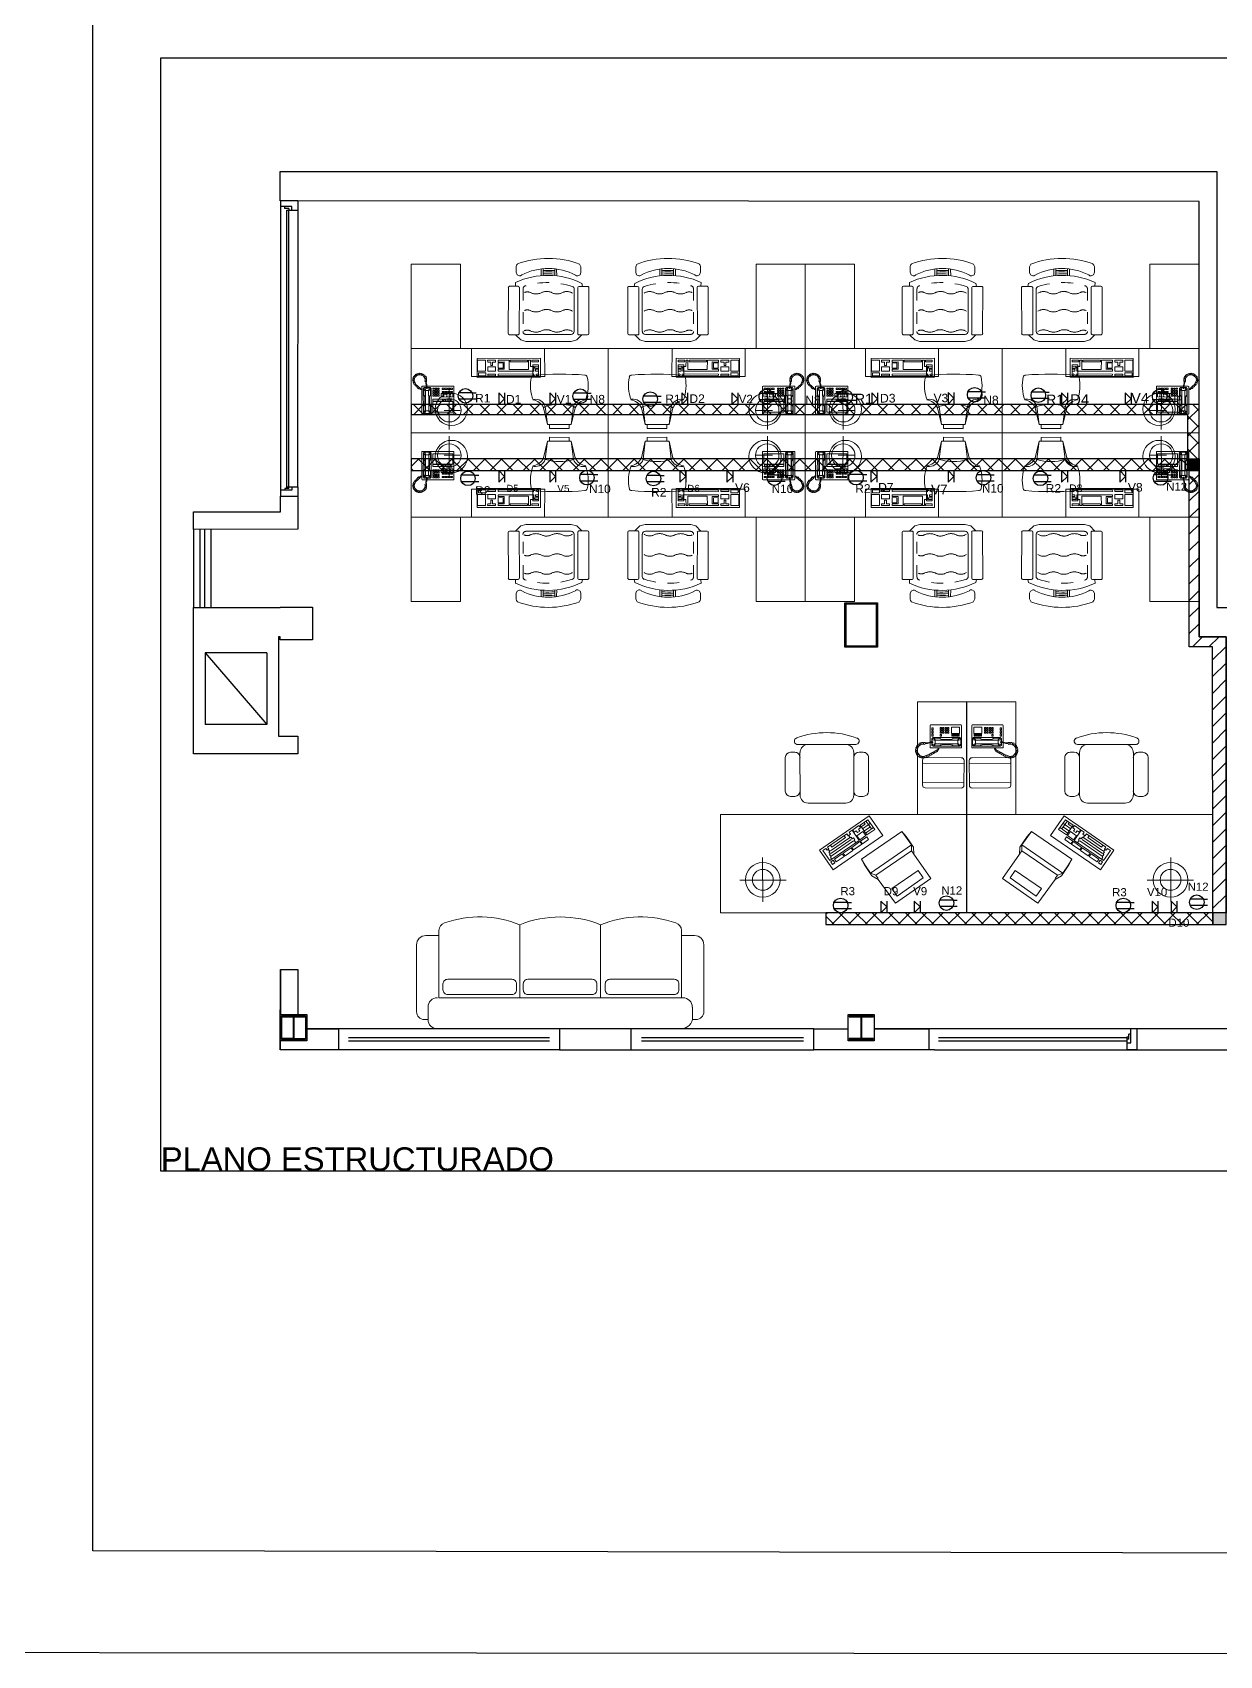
# Model space of a CAD drawing. Header units: metres. Extents: x -1 to 113, y -70 to 21.
# Drawn here: x 87.07 to 97.19, y -0.89 to 12.96 of the extents above; entities that cross this region are included whole.
import ezdxf

# ---------------------------------------------------------------- set-up
doc = ezdxf.new("R2010")
doc.units = ezdxf.units.M
doc.header["$LTSCALE"] = 0.5
doc.linetypes.add('DASHED2', pattern=[0.375, 0.25, -0.125])
for name, color, linetype in [('CANALETA', 5, 'Continuous'), ('COMUNICACION', 7, 'Continuous'), ('CUADRO', 7, 'Continuous'), ('EDIFICIO', 8, 'Continuous'), ('ENCHUFES', 5, 'Continuous'), ('Textos', 7, 'Continuous')]:
    doc.layers.add(name, color=color, linetype=linetype)
doc.layers.add('MUEBLES', color=56, linetype='Continuous', lineweight=9)
doc.styles.get("Standard").update_dxf_attribs({"font": 'arial.ttf'})

# ---------------------------------------------------------------- blocks, each defined once
blk = doc.blocks.new('A$C7FC67F2A')
for p, q in [((0, 0), (0, 1400)), ((0, 1400), (600, 1400)), ((356, 1385), (347, 1383)), ((359, 1377), (356, 1385)), ((365, 1388), (358, 1386)), ((358, 1386), (359, 1377)), ((371, 1382), (365, 1388)), ((375, 1391), (371, 1390)), ((371, 1390), (371, 1382)), ((377, 1382), (375, 1391)), ((382, 1390), (377, 1382)), ((387, 1389), (382, 1390)), ((387, 1380), (387, 1389)), ((395, 1387), (387, 1380)), ((401, 1385), (395, 1387)), ((600, 1400), (600, 0)), ((600, 1400), (600, 1050)), ((1200, 1400), (600, 1400)), ((1200, 1050), (1200, 1400)), ((132, 1323), (135, 1326)), ((133, 1099), (132, 1323)), ((135, 1326), (330, 1326)), ((136, 1307), (143, 1314)), ((136, 1265), (136, 1307)), ((138, 1305), (141, 1310)), ((156, 1298), (138, 1305)), ((138, 1271), (138, 1305)), ((156, 1278), (138, 1271)), ((138, 1271), (141, 1265)), ((141, 1310), (146, 1312)), ((143, 1314), (313, 1315)), ((146, 1312), (159, 1299)), ((146, 1312), (184, 1312)), ((146, 1264), (159, 1276)), ((159, 1299), (156, 1298)), ((156, 1298), (156, 1278)), ((159, 1276), (156, 1278)), ((223, 1299), (159, 1299)), ((223, 1276), (159, 1276)), ((184, 1312), (192, 1309)), ((192, 1309), (199, 1305)), ((192, 1266), (199, 1271)), ((199, 1305), (209, 1303)), ((199, 1271), (209, 1272)), ((209, 1303), (223, 1303)), ((209, 1272), (223, 1272)), ((250, 1303), (223, 1303)), ((223, 1299), (299, 1299)), ((223, 1276), (299, 1277)), ((250, 1272), (223, 1272)), ((259, 1305), (250, 1303)), ((259, 1271), (250, 1272)), ((266, 1309), (259, 1305)), ((267, 1267), (259, 1271)), ((274, 1312), (266, 1309)), ((312, 1312), (274, 1312)), ((312, 1312), (299, 1299)), ((299, 1299), (302, 1298)), ((299, 1277), (302, 1278)), ((312, 1264), (299, 1277)), ((302, 1298), (320, 1305)), ((302, 1298), (302, 1278)), ((302, 1278), (320, 1271)), ((308, 1335), (305, 1326)), ((312, 1339), (308, 1335)), ((310, 1326), (312, 1332)), ((315, 1342), (312, 1339)), ((312, 1332), (317, 1338)), ((317, 1311), (312, 1312)), ((315, 1349), (313, 1347)), ((313, 1347), (315, 1342)), ((313, 1315), (322, 1308)), ((319, 1347), (315, 1349)), ((320, 1355), (316, 1351)), ((316, 1351), (319, 1347)), ((327, 1292), (316, 1291)), ((316, 1291), (316, 1287)), ((316, 1287), (328, 1287)), ((317, 1338), (318, 1340)), ((320, 1305), (317, 1311)), ((318, 1340), (318, 1343)), ((318, 1343), (321, 1340)), ((320, 1271), (318, 1265)), ((329, 1352), (320, 1355)), ((320, 1291), (320, 1305)), ((320, 1271), (320, 1287)), ((321, 1340), (331, 1351)), ((322, 1308), (322, 1291)), ((322, 1287), (322, 1267)), ((331, 1366), (325, 1359)), ((325, 1359), (329, 1352)), ((337, 1294), (327, 1292)), ((328, 1287), (343, 1290)), ((330, 1326), (333, 1323)), ((331, 1351), (347, 1370)), ((340, 1364), (331, 1366)), ((333, 1323), (333, 1293)), ((333, 1288), (333, 1100)), ((342, 1376), (336, 1371)), ((336, 1371), (340, 1364)), ((350, 1297), (337, 1294)), ((348, 1374), (342, 1376)), ((343, 1290), (356, 1294)), ((347, 1383), (348, 1374)), ((348, 1370), (375, 1380)), ((357, 1298), (350, 1297)), ((356, 1294), (363, 1293)), ((364, 1298), (357, 1298)), ((363, 1293), (365, 1294)), ((368, 1303), (364, 1298)), ((365, 1294), (368, 1291)), ((375, 1302), (368, 1303)), ((368, 1291), (375, 1291)), ((374, 1299), (379, 1291)), ((375, 1291), (374, 1299)), ((375, 1380), (393, 1376)), ((390, 1303), (375, 1302)), ((379, 1291), (386, 1291)), ((386, 1291), (387, 1301)), ((387, 1301), (393, 1293)), ((403, 1314), (390, 1303)), ((393, 1376), (406, 1363)), ((393, 1293), (400, 1296)), ((398, 1376), (401, 1385)), ((406, 1380), (398, 1376)), ((400, 1296), (398, 1305)), ((398, 1305), (406, 1301)), ((411, 1329), (403, 1314)), ((409, 1377), (406, 1380)), ((406, 1368), (409, 1377)), ((414, 1372), (406, 1368)), ((406, 1363), (413, 1346)), ((406, 1301), (411, 1305)), ((411, 1305), (407, 1312)), ((407, 1312), (414, 1311)), ((410, 1361), (418, 1367)), ((419, 1362), (410, 1361)), ((413, 1346), (411, 1329)), ((412, 1323), (421, 1322)), ((418, 1316), (412, 1323)), ((418, 1367), (414, 1372)), ((414, 1311), (418, 1316)), ((415, 1351), (421, 1358)), ((423, 1351), (415, 1351)), ((415, 1342), (425, 1345)), ((424, 1340), (415, 1342)), ((415, 1332), (423, 1335)), ((423, 1328), (415, 1332)), ((421, 1358), (419, 1362)), ((421, 1322), (423, 1328)), ((425, 1345), (423, 1351)), ((423, 1335), (424, 1340)), ((144, 1259), (136, 1265)), ((141, 1265), (146, 1264)), ((315, 1260), (144, 1259)), ((146, 1264), (185, 1264)), ((148, 1247), (148, 1105)), ((223, 1247), (148, 1247)), ((159, 1052), (159, 1167)), ((185, 1264), (192, 1266)), ((223, 1105), (223, 1247)), ((226, 1247), (226, 1111)), ((240, 1247), (226, 1247)), ((226, 1179), (240, 1179)), ((226, 1168), (240, 1168)), ((226, 1156), (240, 1156)), ((240, 1111), (240, 1247)), ((255, 1189), (256, 1105)), ((281, 1189), (255, 1189)), ((258, 1175), (258, 1170)), ((263, 1175), (258, 1175)), ((258, 1170), (263, 1170)), ((262, 1247), (271, 1247)), ((262, 1235), (262, 1247)), ((271, 1236), (262, 1235)), ((262, 1219), (262, 1230)), ((262, 1230), (271, 1230)), ((271, 1219), (262, 1219)), ((262, 1213), (271, 1213)), ((262, 1202), (262, 1213)), ((271, 1202), (262, 1202)), ((263, 1170), (263, 1175)), ((274, 1264), (267, 1267)), ((271, 1247), (271, 1236)), ((271, 1230), (271, 1219)), ((271, 1213), (271, 1202)), ((312, 1264), (274, 1264)), ((274, 1175), (274, 1170)), ((278, 1175), (274, 1175)), ((274, 1170), (278, 1170)), ((278, 1247), (286, 1247)), ((278, 1236), (278, 1247)), ((286, 1236), (278, 1236)), ((278, 1230), (286, 1230)), ((278, 1219), (278, 1230)), ((286, 1219), (278, 1219)), ((278, 1213), (286, 1213)), ((278, 1202), (278, 1213)), ((287, 1202), (278, 1202)), ((278, 1170), (278, 1175)), ((281, 1105), (281, 1189)), ((286, 1247), (286, 1236)), ((286, 1230), (286, 1219)), ((286, 1213), (287, 1202)), ((288, 1180), (288, 1166)), ((294, 1180), (288, 1180)), ((288, 1166), (294, 1166)), ((294, 1161), (288, 1161)), ((288, 1161), (288, 1146)), ((293, 1247), (302, 1247)), ((294, 1236), (293, 1247)), ((302, 1236), (294, 1236)), ((294, 1166), (294, 1180)), ((294, 1146), (294, 1161)), ((295, 1219), (295, 1230)), ((295, 1230), (303, 1230)), ((303, 1219), (295, 1219)), ((295, 1202), (295, 1213)), ((295, 1213), (303, 1213)), ((303, 1202), (295, 1202)), ((302, 1247), (302, 1236)), ((303, 1230), (303, 1219)), ((303, 1213), (303, 1202)), ((309, 1166), (309, 1180)), ((309, 1180), (318, 1180)), ((318, 1166), (309, 1166)), ((309, 1146), (309, 1161)), ((309, 1161), (318, 1161)), ((310, 1236), (310, 1247)), ((310, 1247), (319, 1247)), ((319, 1236), (310, 1236)), ((311, 1230), (319, 1230)), ((311, 1219), (311, 1230)), ((319, 1219), (311, 1219)), ((311, 1213), (319, 1213)), ((311, 1202), (311, 1213)), ((319, 1202), (311, 1202)), ((318, 1265), (312, 1264)), ((322, 1267), (315, 1260)), ((318, 1180), (318, 1166)), ((318, 1161), (318, 1146)), ((319, 1247), (319, 1236)), ((319, 1230), (319, 1219)), ((319, 1213), (319, 1202)), ((24, 1131), (315, 1132)), ((133, 1099), (135, 1097)), ((135, 1097), (331, 1097)), ((148, 1105), (223, 1105)), ((226, 1145), (240, 1145)), ((226, 1134), (240, 1134)), ((226, 1122), (240, 1122)), ((226, 1111), (240, 1111)), ((256, 1105), (281, 1105)), ((258, 1149), (258, 1145)), ((263, 1149), (258, 1149)), ((258, 1145), (263, 1145)), ((263, 1124), (258, 1124)), ((258, 1124), (258, 1119)), ((258, 1119), (263, 1119)), ((263, 1145), (263, 1149)), ((263, 1119), (263, 1124)), ((274, 1149), (274, 1145)), ((278, 1149), (274, 1149)), ((274, 1145), (278, 1145)), ((274, 1124), (274, 1120)), ((278, 1124), (274, 1124)), ((274, 1120), (278, 1120)), ((278, 1145), (278, 1149)), ((278, 1120), (278, 1124)), ((288, 1146), (294, 1146)), ((294, 1141), (288, 1141)), ((288, 1141), (288, 1127)), ((288, 1127), (294, 1127)), ((294, 1121), (288, 1121)), ((288, 1121), (288, 1107)), ((288, 1107), (294, 1107)), ((294, 1127), (294, 1141)), ((294, 1107), (294, 1121)), ((318, 1146), (309, 1146)), ((309, 1127), (309, 1141)), ((309, 1141), (318, 1141)), ((318, 1127), (309, 1127)), ((309, 1107), (309, 1121)), ((309, 1121), (318, 1121)), ((318, 1107), (309, 1107)), ((318, 1141), (318, 1127)), ((318, 1121), (318, 1107)), ((331, 1097), (333, 1100)), ((600, 1050), (1200, 1050)), ((395, 932), (530, 932)), ((396, 482), (395, 932)), ((401, 452), (400, 972)), ((598, 972), (400, 972)), ((439, 929), (517, 929)), ((439, 872), (439, 929)), ((517, 929), (517, 872)), ((531, 482), (530, 932)), ((405, 923), (427, 923)), ((405, 871), (405, 923)), ((427, 871), (405, 871)), ((406, 801), (406, 857)), ((406, 857), (418, 857)), ((418, 857), (418, 801)), ((427, 923), (427, 871)), ((517, 872), (439, 872)), ((439, 801), (439, 857)), ((439, 857), (469, 857)), ((469, 857), (470, 801)), ((479, 836), (504, 836)), ((479, 823), (479, 836)), ((504, 823), (479, 823)), ((504, 857), (517, 858)), ((504, 836), (504, 857)), ((504, 801), (504, 823)), ((517, 858), (517, 801)), ((418, 801), (406, 801)), ((406, 782), (418, 783)), ((406, 531), (406, 782)), ((418, 783), (419, 531)), ((470, 801), (439, 801)), ((440, 783), (452, 783)), ((440, 530), (440, 783)), ((517, 705), (451, 704)), ((451, 704), (451, 566)), ((452, 783), (452, 739)), ((452, 739), (505, 739)), ((461, 748), (460, 782)), ((460, 782), (497, 782)), ((497, 748), (461, 748)), ((497, 782), (497, 748)), ((517, 801), (504, 801)), ((504, 783), (517, 783)), ((505, 739), (504, 783)), ((505, 574), (505, 698)), ((505, 698), (517, 698)), ((517, 783), (517, 705)), ((517, 698), (517, 574)), ((698, 641), (698, 703)), ((707, 711), (1036, 710)), ((1043, 702), (1043, 641)), ((651, 586), (662, 622)), ((651, 263), (651, 586)), ((662, 622), (698, 659)), ((700, 585), (699, 264)), ((707, 633), (1034, 632)), ((1043, 659), (1070, 660)), ((1125, 648), (1118, 632)), ((1118, 632), (1118, 624)), ((1118, 624), (1123, 615)), ((1142, 655), (1125, 648)), ((1183, 655), (1142, 655)), ((1193, 652), (1183, 655)), ((1201, 645), (1193, 652)), ((396, 482), (531, 482)), ((483, 537), (401, 537)), ((401, 537), (401, 497)), ((401, 497), (483, 497)), ((419, 531), (406, 531)), ((473, 530), (440, 530)), ((440, 497), (440, 517)), ((440, 517), (453, 517)), ((453, 497), (440, 497)), ((451, 566), (517, 566)), ((453, 517), (453, 497)), ((461, 497), (461, 523)), ((461, 523), (473, 523)), ((474, 497), (461, 497)), ((517, 553), (473, 552)), ((473, 552), (473, 530)), ((473, 523), (474, 497)), ((483, 497), (483, 537)), ((517, 574), (505, 574)), ((505, 497), (505, 544)), ((505, 544), (517, 544)), ((518, 497), (505, 497)), ((517, 566), (517, 553)), ((517, 544), (518, 497)), ((1163, 478), (1118, 478)), ((1167, 464), (1118, 464)), ((31, 417), (60, 417)), ((31, 417), (32, 277)), ((178, 460), (60, 432)), ((60, 432), (188, 448)), ((60, 432), (60, 263)), ((599, 453), (401, 452)), ((1117, 381), (1166, 381)), ((1117, 366), (1163, 367)), ((32, 277), (60, 277)), ((60, 263), (188, 247)), ((60, 263), (178, 235)), ((662, 224), (651, 263)), ((1021, 242), (721, 242)), ((1122, 233), (1117, 225)), ((697, 188), (662, 224)), ((697, 209), (697, 147)), ((706, 217), (1033, 217)), ((706, 139), (1035, 138)), ((1042, 146), (1042, 208)), ((1064, 188), (1042, 183)), ((1117, 225), (1117, 217)), ((1117, 217), (1125, 200)), ((1125, 200), (1141, 195)), ((1141, 195), (1181, 195)), ((1181, 195), (1200, 204)), ((0, 0), (600, 0))]:
    blk.add_line(p, q)
at = {"linetype": 'DASHED2', "ltscale": 50}
blk.add_line((1025, 606), (722, 606), dxfattribs=at)
for centre, radius in [((168, 1115), 115), ((161, 1130), 83.4), ((412, 504), 7.47)]:
    blk.add_circle(centre, radius)
for centre, radius, start, end in [((707, 703), 8.62, 89.9117, 179.7857), ((1034, 702), 8.62, 359.8668, 89.9117), ((707, 641), 8.62, 179.8416, 269.9117), ((1034, 641), 8.62, 269.9117, 359.8668), ((574, 430), 546, 333.696, 24.8815), ((749, 426), 420, 332.6807, 26.821), ((609, 426), 632, 339.4672, 20.3182), ((137, 550), 98.8, 294.7991, 351.3645), ((165, 518), 74, 287.7608, 9.3124), ((336, 269), 284, 77.5549, 111.0216), ((394, 515), 17.9, 356.0693, 70.8923), ((-1765, 343), 2183, 355.3566, 4.888), ((586, 430), 546, 354.8789, 3.5971), ((599, 430), 546, 354.8873, 3.5985), ((610, 430), 546, 354.8945, 3.5998), ((168, 442), 20.3, 17.2306, 61.988), ((-129, 347), 333, 342.5625, 17.6679), ((169, 253), 20.3, 298.2424, 342.9998), ((137, 145), 98.8, 8.8659, 65.4313), ((166, 177), 74, 350.918, 72.4696), ((721, 264), 21.6, 179.8286, 269.8701), ((1021, 263), 21.6, 269.8701, 341.4861), ((336, 427), 284, 249.213, 282.6799), ((392, 166), 17.9, 289.3381, 4.1612), ((706, 209), 8.62, 89.8286, 179.8987), ((706, 147), 8.62, 179.9546, 269.8286), ((1033, 208), 8.62, 359.8735, 89.8286), ((1033, 146), 8.62, 269.8286, 359.8735)]:
    blk.add_arc(centre, radius, start, end)
for centre, radius, start, end in [((722, 585), 21.6, 89.8701, 179.8286), ((682, 576), 48.7, 334.1948, 25.5455), ((826, 575), 48.7, 334.1948, 25.5455), ((954, 575), 48.7, 334.1948, 25.5455), ((1025, 584), 21.6, 17.0814, 89.8701), ((523, 430), 546, 341.4861, 17.0814), ((810, 514), 93.4, 154.1948, 205.5455), ((653, 439), 80.8, 334.1948, 25.5455), ((954, 514), 93.4, 154.1948, 205.5455), ((797, 439), 80.8, 334.1948, 25.5455), ((1082, 513), 93.4, 154.1948, 205.5455), ((925, 438), 80.8, 334.1948, 25.5455), ((806, 365), 89.5, 154.1948, 205.5455), ((950, 364), 89.5, 154.1948, 205.5455), ((1078, 364), 89.5, 154.1948, 205.5455), ((659, 294), 73.9, 327.4655, 25.5455), ((803, 294), 73.9, 327.4655, 25.5455), ((931, 294), 73.9, 327.4655, 25.5455)]:
    blk.add_arc(centre, radius, start, end, dxfattribs=at)
blk = doc.blocks.new('A$C1C031582')
for p, q in [((1167, 3500), (1167, 746)), ((2566, 3500), (1167, 3500)), ((2566, 0), (2566, 3500)), ((1631, 2564), (1631, 3224)), ((1955, 2900), (1321, 2900)), ((3374, 2579), (2898, 2579)), ((2822, 2503), (2822, 2444)), ((2898, 2369), (2839, 2369)), ((2898, 2369), (3374, 2369)), ((3447, 2369), (3374, 2369)), ((3449, 2444), (3449, 2503)), ((3560, 2416), (3560, 2255)), ((2726, 2255), (2726, 1718)), ((3560, 2255), (3560, 1718)), ((3560, 1718), (3560, 1605)), ((2822, 1529), (2822, 1470)), ((2839, 1605), (2898, 1605)), ((3374, 1605), (2898, 1605)), ((2898, 1395), (3374, 1395)), ((3374, 1605), (3447, 1605)), ((3449, 1470), (3449, 1529)), ((3560, 1605), (3560, 1576)), ((1167, 0), (1167, 743)), ((2566, 700), (4166, 700)), ((4166, 700), (4166, 0)), ((3336, 628), (2983, 628)), ((4166, 0), (1167, 0)), ((3332, 36), (2979, 38))]:
    blk.add_line(p, q)
at = {"linetype": 'ByBlock'}
for p, q in [((2055, 2093), (1776, 1900)), ((2544, 1385), (2055, 2093)), ((1776, 1900), (2264, 1192)), ((1891, 1932), (1854, 1906)), ((1854, 1906), (1877, 1873)), ((1877, 1873), (1914, 1899)), ((1927, 1880), (1889, 1855)), ((1889, 1855), (1967, 1743)), ((1914, 1899), (1891, 1932)), ((1910, 1944), (2054, 2044)), ((2196, 1530), (1910, 1944)), ((2004, 1768), (1927, 1880)), ((1934, 1920), (1957, 1936)), ((1957, 1936), (1964, 1926)), ((1964, 1926), (1996, 1949)), ((1972, 1925), (2190, 1608)), ((1996, 1949), (2003, 1940)), ((2003, 1940), (2031, 1959)), ((2009, 1930), (2209, 1641)), ((2031, 1959), (2040, 1945)), ((2040, 1945), (2068, 1964)), ((2047, 1936), (2233, 1665)), ((2054, 2044), (2083, 2002)), ((2083, 2002), (2055, 1983)), ((2055, 1983), (2071, 1960)), ((2071, 1960), (2099, 1979)), ((2099, 1979), (2289, 1704)), ((2128, 1937), (2100, 1918)), ((2100, 1918), (2236, 1722)), ((1967, 1743), (2004, 1768)), ((2014, 1755), (1976, 1729)), ((1976, 1729), (2053, 1617)), ((2091, 1643), (2014, 1755)), ((2053, 1617), (2091, 1643)), ((2097, 1633), (2060, 1608)), ((2178, 1517), (2097, 1633)), ((2341, 1629), (2196, 1530)), ((2241, 1644), (2218, 1627)), ((2218, 1627), (2231, 1609)), ((2260, 1677), (2232, 1658)), ((2232, 1658), (2241, 1644)), ((2236, 1722), (2263, 1741)), ((2289, 1704), (2261, 1685)), ((2261, 1685), (2284, 1652)), ((2284, 1652), (2312, 1671)), ((2312, 1671), (2341, 1629)), ((2347, 1620), (2314, 1598)), ((2408, 1532), (2347, 1620)), ((1847, 1454), (1693, 1348)), ((1729, 1365), (1850, 1449)), ((1928, 1496), (1847, 1454)), ((1850, 1449), (1928, 1496)), ((2323, 923), (1928, 1496)), ((2060, 1608), (2140, 1491)), ((2140, 1491), (2178, 1517)), ((2184, 1508), (2147, 1482)), ((2147, 1482), (2208, 1393)), ((2197, 1599), (2169, 1580)), ((2245, 1419), (2184, 1508)), ((2203, 1590), (2197, 1599)), ((2231, 1609), (2203, 1590)), ((2263, 1562), (2203, 1520)), ((2203, 1520), (2264, 1432)), ((2208, 1393), (2245, 1419)), ((2324, 1474), (2263, 1562)), ((2264, 1432), (2324, 1474)), ((2413, 1514), (2273, 1418)), ((2273, 1418), (2351, 1306)), ((2301, 1437), (2356, 1358)), ((2334, 1570), (2306, 1550)), ((2306, 1550), (2328, 1518)), ((2314, 1598), (2334, 1570)), ((2328, 1518), (2356, 1537)), ((2333, 1452), (2384, 1377)), ((2351, 1306), (2490, 1403)), ((2356, 1537), (2376, 1509)), ((2420, 1395), (2359, 1353)), ((2362, 1479), (2417, 1400)), ((2376, 1509), (2408, 1532)), ((2393, 1494), (2428, 1442)), ((2490, 1403), (2413, 1514)), ((2471, 1431), (2420, 1395)), ((2420, 1395), (2436, 1372)), ((2428, 1442), (2452, 1458)), ((1639, 1256), (1305, 1012)), ((1693, 1348), (1639, 1256)), ((1652, 1257), (1699, 1290)), ((1699, 1290), (1729, 1365)), ((2049, 782), (1699, 1290)), ((2131, 783), (1729, 1365)), ((2264, 1192), (2544, 1385)), ((2359, 1353), (2375, 1330)), ((1305, 1012), (1653, 508)), ((1403, 990), (1511, 1064)), ((1403, 990), (1661, 617)), ((1511, 1064), (1768, 691)), ((1653, 508), (2002, 750)), ((2002, 750), (2049, 782)), ((2002, 750), (2101, 756)), ((2049, 782), (2131, 783)), ((2101, 756), (2250, 859)), ((2131, 783), (2252, 867)), ((2250, 859), (2323, 923)), ((2252, 867), (2323, 923)), ((3398, 695), (3390, 687)), ((3416, 687), (3398, 695)), ((3419, 713), (3409, 704)), ((3409, 704), (3416, 687)), ((3432, 697), (3419, 713)), ((3428, 686), (3465, 702)), ((3440, 721), (3430, 716)), ((3430, 716), (3432, 697)), ((3455, 708), (3440, 721)), ((3456, 725), (3455, 708)), ((3468, 728), (3456, 725)), ((3465, 702), (3503, 699)), ((3475, 708), (3468, 728)), ((3479, 726), (3475, 708)), ((3490, 725), (3479, 726)), ((3498, 708), (3490, 725)), ((3506, 725), (3498, 708)), ((3503, 699), (3537, 681)), ((3519, 721), (3506, 725)), ((3517, 700), (3519, 721)), ((3533, 713), (3517, 700)), ((3545, 705), (3533, 713)), ((3542, 688), (3545, 705)), ((3557, 699), (3542, 688)), ((3566, 688), (3557, 699)), ((1661, 617), (1768, 691)), ((2939, 78), (2943, 588)), ((3020, 38), (3024, 622)), ((3291, 36), (3296, 620)), ((3385, 624), (3365, 618)), ((3365, 618), (3368, 602)), ((3371, 646), (3368, 633)), ((3368, 633), (3385, 624)), ((3368, 602), (3386, 602)), ((3391, 646), (3371, 646)), ((3386, 602), (3372, 589)), ((3372, 589), (3377, 575)), ((3376, 588), (3372, 75)), ((3381, 675), (3375, 663)), ((3375, 663), (3391, 646)), ((3377, 575), (3397, 575)), ((3397, 575), (3379, 568)), ((3379, 568), (3384, 549)), ((3399, 670), (3381, 675)), ((3384, 549), (3403, 551)), ((3390, 687), (3399, 670)), ((3391, 611), (3400, 659)), ((3412, 551), (3391, 611)), ((3403, 551), (3392, 533)), ((3392, 533), (3399, 523)), ((3399, 523), (3417, 528)), ((3400, 659), (3428, 686)), ((3417, 528), (3407, 511)), ((3407, 511), (3414, 497)), ((3433, 514), (3412, 551)), ((3414, 497), (3431, 503)), ((3431, 503), (3420, 488)), ((3420, 488), (3426, 474)), ((3426, 474), (3444, 482)), ((3444, 482), (3430, 467)), ((3430, 467), (3435, 457)), ((3431, 509), (3433, 514)), ((3435, 508), (3431, 509)), ((3449, 482), (3435, 508)), ((3435, 457), (3454, 463)), ((3454, 463), (3444, 444)), ((3469, 447), (3449, 482)), ((3510, 512), (3516, 518)), ((3510, 78), (3510, 512)), ((3516, 518), (3584, 518)), ((3535, 474), (3551, 493)), ((3535, 96), (3535, 474)), ((3537, 681), (3561, 651)), ((3545, 483), (3541, 471)), ((3541, 471), (3570, 442)), ((3541, 471), (3541, 386)), ((3557, 490), (3545, 483)), ((3551, 493), (3588, 493)), ((3573, 449), (3557, 490)), ((3588, 490), (3557, 490)), ((3558, 670), (3566, 688)), ((3577, 674), (3558, 670)), ((3561, 651), (3565, 611)), ((3565, 611), (3562, 596)), ((3562, 596), (3573, 588)), ((3567, 645), (3585, 659)), ((3587, 643), (3567, 645)), ((3571, 615), (3589, 626)), ((3589, 612), (3571, 615)), ((3573, 588), (3573, 571)), ((3573, 571), (3575, 556)), ((3575, 556), (3582, 526)), ((3585, 659), (3577, 674)), ((3581, 589), (3588, 596)), ((3583, 586), (3581, 589)), ((3582, 569), (3583, 586)), ((3590, 539), (3582, 569)), ((3582, 526), (3587, 505)), ((3589, 626), (3587, 643)), ((3587, 505), (3589, 480)), ((3588, 596), (3589, 612)), ((3589, 480), (3598, 480)), ((3598, 507), (3590, 539)), ((3595, 518), (3831, 518)), ((3598, 480), (3598, 507)), ((3598, 493), (3642, 493)), ((3633, 490), (3598, 490)), ((3617, 449), (3633, 490)), ((3648, 471), (3620, 442)), ((3633, 490), (3645, 483)), ((3642, 493), (3658, 477)), ((3645, 483), (3648, 471)), ((3648, 471), (3648, 386)), ((3658, 477), (3658, 96)), ((3680, 496), (3680, 477)), ((3711, 496), (3680, 496)), ((3680, 477), (3711, 477)), ((3711, 477), (3711, 496)), ((3724, 496), (3724, 477)), ((3755, 496), (3724, 496)), ((3724, 477), (3755, 477)), ((3755, 477), (3755, 496)), ((3768, 496), (3768, 477)), ((3799, 496), (3768, 496)), ((3768, 477), (3799, 477)), ((3799, 477), (3799, 496)), ((3831, 518), (3837, 512)), ((3837, 512), (3837, 78)), ((3444, 444), (3449, 435)), ((3449, 435), (3465, 440)), ((3465, 440), (3455, 423)), ((3455, 423), (3458, 416)), ((3458, 416), (3465, 414)), ((3465, 414), (3476, 414)), ((3480, 428), (3469, 447)), ((3473, 422), (3480, 428)), ((3479, 422), (3473, 422)), ((3476, 414), (3485, 402)), ((3483, 418), (3479, 422)), ((3491, 412), (3483, 418)), ((3485, 402), (3493, 397)), ((3498, 407), (3491, 412)), ((3493, 397), (3510, 395)), ((3510, 405), (3498, 407)), ((3541, 386), (3548, 370)), ((3548, 370), (3557, 354)), ((3557, 354), (3560, 332)), ((3557, 219), (3560, 241)), ((3560, 332), (3560, 273)), ((3560, 241), (3560, 273)), ((3570, 442), (3573, 449)), ((3570, 273), (3570, 442)), ((3570, 273), (3570, 131)), ((3573, 449), (3617, 449)), ((3620, 442), (3617, 449)), ((3620, 273), (3620, 442)), ((3620, 273), (3620, 131)), ((3633, 354), (3630, 332)), ((3630, 332), (3630, 273)), ((3630, 241), (3630, 273)), ((3633, 219), (3630, 241)), ((3642, 370), (3633, 354)), ((3648, 386), (3642, 370)), ((3677, 376), (3702, 376)), ((3677, 358), (3677, 376)), ((3702, 358), (3677, 358)), ((3702, 376), (3702, 358)), ((3721, 376), (3740, 376)), ((3721, 358), (3721, 376)), ((3740, 358), (3721, 358)), ((3721, 323), (3721, 342)), ((3721, 342), (3740, 342)), ((3740, 323), (3721, 323)), ((3721, 307), (3740, 307)), ((3721, 288), (3721, 307)), ((3740, 288), (3721, 288)), ((3721, 273), (3740, 273)), ((3721, 254), (3721, 273)), ((3740, 254), (3721, 254)), ((3740, 376), (3740, 358)), ((3740, 342), (3740, 323)), ((3740, 307), (3740, 288)), ((3740, 273), (3740, 254)), ((3752, 358), (3752, 376)), ((3752, 376), (3771, 376)), ((3771, 358), (3752, 358)), ((3752, 323), (3752, 342)), ((3752, 342), (3771, 342)), ((3771, 323), (3752, 323)), ((3752, 307), (3771, 307)), ((3752, 288), (3752, 307)), ((3771, 288), (3752, 288)), ((3752, 254), (3752, 273)), ((3752, 273), (3771, 273)), ((3771, 254), (3752, 254)), ((3771, 376), (3771, 358)), ((3771, 342), (3771, 323)), ((3771, 307), (3771, 288)), ((3771, 273), (3771, 254)), ((3784, 376), (3803, 376)), ((3784, 358), (3784, 376)), ((3803, 358), (3784, 358)), ((3784, 342), (3803, 342)), ((3784, 323), (3784, 342)), ((3803, 323), (3784, 323)), ((3784, 307), (3803, 307)), ((3784, 288), (3784, 307)), ((3803, 288), (3784, 288)), ((3784, 273), (3803, 273)), ((3784, 254), (3784, 273)), ((3803, 254), (3784, 254)), ((3803, 376), (3803, 358)), ((3803, 342), (3803, 323)), ((3803, 307), (3803, 288)), ((3803, 273), (3803, 254)), ((3516, 71), (3510, 78)), ((3831, 71), (3516, 71)), ((3551, 81), (3535, 96)), ((3541, 188), (3548, 203)), ((3541, 103), (3541, 188)), ((3541, 103), (3570, 131)), ((3545, 90), (3541, 103)), ((3557, 84), (3545, 90)), ((3548, 203), (3557, 219)), ((3645, 81), (3551, 81)), ((3573, 125), (3557, 84)), ((3633, 84), (3557, 84)), ((3570, 131), (3573, 125)), ((3573, 125), (3617, 125)), ((3620, 131), (3617, 125)), ((3617, 125), (3633, 84)), ((3648, 103), (3620, 131)), ((3642, 203), (3633, 219)), ((3633, 84), (3645, 90)), ((3648, 188), (3642, 203)), ((3645, 90), (3648, 103)), ((3658, 96), (3645, 81)), ((3648, 103), (3648, 188)), ((3680, 210), (3680, 200)), ((3705, 210), (3680, 210)), ((3680, 200), (3705, 200)), ((3680, 191), (3680, 181)), ((3705, 191), (3680, 191)), ((3680, 181), (3705, 181)), ((3705, 172), (3680, 172)), ((3680, 172), (3680, 162)), ((3680, 162), (3705, 162)), ((3680, 153), (3680, 144)), ((3705, 153), (3680, 153)), ((3680, 144), (3705, 144)), ((3680, 134), (3680, 125)), ((3705, 134), (3680, 134)), ((3680, 125), (3705, 125)), ((3680, 115), (3680, 106)), ((3705, 115), (3680, 115)), ((3680, 106), (3705, 106)), ((3705, 200), (3705, 210)), ((3705, 181), (3705, 191)), ((3705, 162), (3705, 172)), ((3705, 144), (3705, 153)), ((3705, 125), (3705, 134)), ((3705, 106), (3705, 115)), ((3714, 216), (3806, 216)), ((3714, 100), (3714, 216)), ((3806, 100), (3714, 100)), ((3806, 216), (3806, 100)), ((3837, 78), (3831, 71))]:
    blk.add_line(p, q, dxfattribs=at)
for radius in [248, 148]:
    blk.add_circle((1635, 2898), radius)
for centre, radius, start, end in [((2898, 2503), 75.6, 90, 180), ((3374, 2503), 75.6, 0, 90), ((2839, 2255), 113, 90, 180), ((2898, 2444), 75.6, 180, 270), ((3374, 2444), 75.6, 270, 0), ((3447, 2255), 113, 0, 90), ((3607, 2399), 50.2, 20.0456, 159.9544), ((2490, 1991), 1239, 339.6389, 20.0456), ((2839, 1718), 113, 180, 270), ((3447, 1718), 113, 270, 0), ((2898, 1529), 75.6, 90, 180), ((2898, 1470), 75.6, 180, 270), ((3374, 1529), 75.6, 0, 90), ((3374, 1470), 75.6, 270, 0), ((3608, 1576), 47.4, 180, 339.6389), ((2983, 588), 40, 90, 179.5491), ((3336, 588), 40, 359.5491, 90), ((2979, 78), 40, 179.5491, 269.603), ((3332, 76), 40, 269.603, 359.5491)]:
    blk.add_arc(centre, radius, start, end)
for p in [(1167, 0), (2566, 0)]:
    blk.add_point(p, dxfattribs=at)
blk = doc.blocks.new('sl05-2')
for p, q in [((-1.028, 0), (1.028, 0)), ((-1.165, -0.08), (-1.133, -0.08)), ((-1.133, -0.08), (-1.133, -0.186)), ((1.121, -0.08), (1.153, -0.08)), ((1.121, -0.08), (1.121, -0.186)), ((-1.231, -0.146), (-1.231, -0.717)), ((-1.053, -0.265), (1.028, -0.265)), ((-1.04, -0.265), (-1.04, -0.84)), ((-0.351, -0.265), (-0.351, -0.889)), ((0.339, -0.265), (0.339, -0.889)), ((1.028, -0.265), (1.028, -0.84)), ((1.219, -0.146), (1.219, -0.717)), ((-1.151, -0.797), (-1.04, -0.797)), ((1.028, -0.797), (1.14, -0.797))]:
    blk.add_line(p, q)
for points in [[(-0.39, -0.333), (-0.39, -0.384, -0.414214), (-0.43, -0.423), (-0.978, -0.423, -0.414214), (-1.018, -0.384), (-1.018, -0.333, -0.414214), (-0.978, -0.293), (-0.43, -0.293, -0.414214)], [(0.309, -0.333), (0.309, -0.384, -0.414214), (0.27, -0.423), (-0.278, -0.423, -0.414214), (-0.318, -0.384), (-0.318, -0.333, -0.414214), (-0.278, -0.293), (0.27, -0.293, -0.414214)], [(0.994, -0.333), (0.994, -0.384, -0.414214), (0.954, -0.423), (0.406, -0.423, -0.414214), (0.367, -0.384), (0.367, -0.333, -0.414214), (0.406, -0.293), (0.954, -0.293, -0.414214)]]:
    blk.add_lwpolyline(points, format="xyb", close=True)
for centre, radius, start, end in [((-1.032, -0.104), 0.104, 88.2075, 166.3359), ((1.042, -0.08), 0.0796, 0, 90), ((-1.165, -0.146), 0.0663, 90, 180), ((1.153, -0.146), 0.0663, 0, 90), ((-1.053, -0.186), 0.0796, 180, 270), ((1.042, -0.186), 0.0796, 270, 0), ((-1.151, -0.717), 0.0796, 180, 270), ((1.14, -0.717), 0.0796, 270, 0), ((-0.974, -0.84), 0.0663, 180, 253.3985), ((-0.692, -0.044), 0.911, 250.7034, 292.0051), ((-0.006, -0.026), 0.929, 248.2156, 291.7844), ((0.68, -0.044), 0.911, 247.9949, 289.2966), ((0.962, -0.84), 0.0663, 286.6015, 0)]:
    blk.add_arc(centre, radius, start, end)
blk = doc.blocks.new('COMUNICACION')
at = {"layer": 'COMUNICACION'}
for p, q in [((0, 0), (0, -0.1)), ((0.05, -0.05), (0, 0)), ((0.05, 0), (0.05, -0.1)), ((0, -0.1), (0.05, -0.05))]:
    blk.add_line(p, q, dxfattribs=at)
blk = doc.blocks.new('Tomacorriente')
at = {"layer": 'ENCHUFES'}
for p, q in [((0.056, 0.026), (-0.056, 0.026)), ((0.056, 0.026), (0.092, 0.026)), ((-0.056, -0.026), (0.056, -0.026)), ((0.056, -0.026), (0.092, -0.026))]:
    blk.add_line(p, q, dxfattribs=at)
blk.add_circle((0, 0), 0.0621, dxfattribs=at)

msp = doc.modelspace()

# ---------------------------------------------------------------- hatches: boundary and pattern name
at = {"layer": 'CANALETA'}
h = msp.add_hatch(dxfattribs=at)
h.set_pattern_fill('_USER', color=256, scale=0.1, angle=45, pattern_type=0)
h.set_pattern_definition([(45, (68.44035, -8.22068), (-0.07071068, 0.07071068), [])])
h.paths.add_polyline_path([(101.366, 10.459, 0.399356), (101.193, 10.641), (101.202, 10.542, -0.363891), (101.261, 10.483), (101.481, 8.095, -0.445112), (101.403, 7.994), (101.086, 7.971), (101.086, 8.251), (100.986, 8.251), (100.615, 8.251), (100.615, 8.151), (99.769, 8.151), (99.769, 8.051), (100.711, 8.051), (100.711, 8.105), (100.986, 8.105), (100.986, 7.856), (101.403, 7.896, 0.386886), (101.584, 8.095)])
h.paths.add_polyline_path([(100.711, 7.801), (99.769, 7.801), (99.769, 7.701), (100.617, 7.701), (100.617, 7.618), (100.712, 7.618), (100.819, 6.321), (100.939, 6.333), (100.81, 7.724), (100.711, 7.724)])
h.paths.add_polyline_path([(99.072, 7.701), (99.072, 7.801), (98.969, 7.8), (98.97, 5.946, -0.414214), (98.471, 5.446), (98.049, 5.446), (98.049, 5.346), (98.471, 5.346, 0.414842), (99.072, 5.949)])
h.paths.add_polyline_path([(97.249, 7.801), (97.018, 7.801), (97.018, 9.219), (96.935, 9.219), (96.935, 7.714), (97.134, 7.714), (97.136, 5.446), (97.249, 5.446)])
h = msp.add_hatch(dxfattribs=at)
h.set_pattern_fill('_USER', color=256, scale=0.1, angle=45, double=1, pattern_type=0)
h.set_pattern_definition([(45, (68.44035, -8.22068), (-0.07071068, 0.07071068), []), (135, (68.44035, -8.22068), (-0.07071068, -0.07071068), [])])
h.paths.add_polyline_path([(90.299, 9.782), (90.299, 9.699), (96.92, 9.699), (96.919, 9.319), (97.019, 9.319), (97.018, 9.782)])
h.paths.add_polyline_path([(96.919, 9.219), (96.919, 9.319), (90.299, 9.319), (90.299, 9.219)])
h.paths.add_polyline_path([(93.836, 5.446), (93.836, 5.346), (97.136, 5.346), (97.136, 5.446)])
h = msp.add_hatch(color=256, dxfattribs=at)
h.dxf.hatch_style = 1
h.paths.add_polyline_path([(97.018, 9.219), (97.019, 9.319), (96.919, 9.319), (96.919, 9.219)])
h = msp.add_hatch(color=256, dxfattribs=at)
h.dxf.hatch_style = 1
h.paths.add_polyline_path([(97.249, 5.446), (97.136, 5.446), (97.136, 5.346), (97.249, 5.346)])
h.paths.add_polyline_path([(99.769, 7.801), (99.669, 7.801), (99.669, 7.701), (99.769, 7.701)])

# ---------------------------------------------------------------- linework, layer by layer
for points in [[(96.919, 9.319), (97.019, 9.319), (97.018, 9.782), (90.299, 9.782), (90.299, 9.699), (96.92, 9.699)], [(96.919, 9.319), (90.299, 9.319), (90.299, 9.219), (96.919, 9.219)], [(96.919, 9.319), (97.019, 9.319), (97.018, 9.219), (96.919, 9.219)], [(97.249, 5.446), (97.136, 5.446), (97.134, 7.714), (96.935, 7.714), (96.935, 9.219), (97.018, 9.219), (97.018, 7.801), (97.249, 7.801)], [(97.136, 5.446), (93.836, 5.446), (93.836, 5.346), (97.136, 5.346)], [(97.249, 5.446), (97.136, 5.446), (97.136, 5.346), (97.249, 5.346)]]:
    msp.add_lwpolyline(points, close=True, dxfattribs=at)
at = {"layer": 'CUADRO'}
for points in [[(61.897, 20.845), (113.376, 20.798), (113.376, -0.893), (61.897, -0.846)], [(87.582, 19.511), (112.468, 19.464), (112.468, -0.048), (87.582, 0)], [(88.162, 12.741), (102.115, 12.741), (102.115, 3.242), (88.162, 3.242)]]:
    msp.add_lwpolyline(points, close=True, dxfattribs=at)
at = {"layer": 'EDIFICIO'}
for p, q in [((89.182, 11.522), (89.183, 9.051)), ((89.331, 9.081), (89.334, 11.522)), ((89.279, 11.472), (89.181, 11.472)), ((89.218, 11.472), (89.218, 11.457)), ((89.254, 11.457), (89.218, 11.457)), ((89.237, 9.066), (89.237, 11.442)), ((89.254, 11.457), (89.254, 11.442)), ((89.255, 9.066), (89.255, 11.442)), ((89.274, 11.442), (89.331, 11.442)), ((89.281, 9.051), (89.181, 9.051)), ((89.183, 9.051), (89.183, 9.001)), ((89.255, 9.066), (89.219, 9.066)), ((89.219, 9.066), (89.219, 9.051)), ((89.277, 9.081), (89.331, 9.081)), ((89.331, 9.081), (89.331, 9.001)), ((88.44, 8.718), (88.44, 8.051)), ((88.495, 8.718), (88.495, 8.051)), ((88.535, 8.718), (88.535, 8.051)), ((88.535, 8.718), (88.535, 8.051)), ((88.59, 8.718), (88.59, 8.051)), ((88.44, 8.406), (88.44, 8.051)), ((94.277, 7.882), (94.274, 7.894)), ((88.54, 7.664), (88.541, 7.052)), ((89.066, 7.664), (88.54, 7.664)), ((88.54, 7.664), (89.067, 7.052)), ((89.066, 7.664), (89.067, 7.052)), ((89.067, 7.052), (88.541, 7.052)), ((89.183, 4.961), (89.183, 4.578)), ((89.331, 4.961), (89.331, 4.578)), ((89.181, 4.557), (89.181, 4.374)), ((89.192, 4.557), (89.291, 4.557)), ((89.192, 4.557), (89.192, 4.374)), ((89.291, 4.557), (89.291, 4.374)), ((89.297, 4.557), (89.396, 4.557)), ((89.297, 4.557), (89.297, 4.374)), ((89.396, 4.557), (89.396, 4.374)), ((89.407, 4.557), (89.407, 4.374)), ((89.678, 4.455), (89.407, 4.455)), ((91.563, 4.455), (89.678, 4.456)), ((93.731, 4.455), (92.175, 4.455)), ((93.731, 4.456), (94.024, 4.456)), ((94.034, 4.557), (94.133, 4.557)), ((94.034, 4.557), (94.133, 4.557)), ((94.133, 4.557), (94.133, 4.374)), ((94.133, 4.557), (94.133, 4.374)), ((94.139, 4.557), (94.238, 4.557)), ((94.139, 4.557), (94.139, 4.374)), ((94.139, 4.557), (94.238, 4.557)), ((94.139, 4.557), (94.139, 4.374)), ((94.712, 4.456), (94.248, 4.456)), ((96.437, 4.455), (94.712, 4.456)), ((96.437, 4.337), (96.437, 4.455)), ((96.487, 4.455), (96.437, 4.455)), ((89.181, 4.352), (89.181, 4.276)), ((89.291, 4.374), (89.192, 4.374)), ((89.396, 4.363), (89.192, 4.363)), ((89.297, 4.374), (89.396, 4.374)), ((94.133, 4.374), (94.034, 4.374)), ((94.133, 4.374), (94.034, 4.374)), ((94.238, 4.374), (94.139, 4.374)), ((94.238, 4.374), (94.139, 4.374)), ((96.402, 4.387), (96.42, 4.387)), ((96.42, 4.367), (96.402, 4.367)), ((96.402, 4.343), (96.402, 4.275)), ((96.42, 4.367), (96.42, 4.41)), ((96.437, 4.41), (96.42, 4.41)), ((91.477, 4.276), (89.678, 4.276)), ((91.563, 4.276), (91.477, 4.276)), ((92.175, 4.276), (93.731, 4.276)), ((94.762, 4.276), (94.712, 4.276)), ((94.762, 4.276), (96.402, 4.276)), ((96.487, 4.275), (96.402, 4.275))]:
    msp.add_line(p, q, dxfattribs=at)
at = {"layer": 'EDIFICIO', "ltscale": 0.025}
for p, q in [((91.477, 4.379), (89.763, 4.379)), ((91.477, 4.349), (89.763, 4.349)), ((93.645, 4.379), (92.261, 4.379)), ((93.645, 4.349), (92.261, 4.349)), ((96.402, 4.379), (94.797, 4.379)), ((96.402, 4.349), (94.797, 4.349))]:
    msp.add_line(p, q, dxfattribs=at)
at = {"layer": 'EDIFICIO', "ltscale": 0.05}
msp.add_line((96.402, 4.275), (96.487, 4.275), dxfattribs=at)
at = {"layer": 'EDIFICIO'}
msp.add_lwpolyline([(89.181, 11.772), (97.169, 11.772), (97.169, 8.051), (98.969, 8.052), (98.97, 5.946, -0.414629), (98.47, 5.446), (98.049, 5.446), (98.049, 5.596), (98.47, 5.596, 0.446701), (98.82, 5.987), (98.819, 7.801), (97.399, 7.801), (97.399, 5.446), (97.249, 5.446), (97.249, 7.801), (97.018, 7.801), (97.019, 11.516), (89.331, 11.522), (89.181, 11.522)], format="xyb", close=True, dxfattribs=at)
for points in [[(89.236, 11.442), (89.279, 11.442), (89.279, 11.472)], [(89.237, 9.081), (89.281, 9.081), (89.281, 9.051)], [(94.008, 7.721), (94.008, 8.081), (94.264, 8.081), (94.264, 7.721), (94.008, 7.721)], [(94.008, 7.721), (94.008, 8.081), (94.264, 8.081), (94.264, 7.721), (94.008, 7.721)], [(94.008, 7.721), (94.008, 8.081), (94.264, 8.081), (94.264, 7.721), (94.008, 7.721)], [(89.181, 4.557), (89.181, 4.578), (89.407, 4.578), (89.407, 4.557)], [(89.192, 4.557), (89.192, 4.567), (89.396, 4.567), (89.396, 4.557)], [(94.034, 4.557), (94.034, 4.567), (94.238, 4.567), (94.238, 4.557)], [(89.407, 4.374), (89.407, 4.352), (89.181, 4.352), (89.181, 4.374)], [(89.396, 4.374), (89.396, 4.363), (89.192, 4.363), (89.192, 4.374)], [(94.238, 4.374), (94.238, 4.363), (94.034, 4.363), (94.034, 4.374)], [(96.402, 4.387), (96.402, 4.337), (96.437, 4.337)]]:
    msp.add_lwpolyline(points, dxfattribs=at)
for points in [[(89.183, 9.001), (89.331, 9.001), (89.331, 8.718), (88.44, 8.717), (88.44, 8.868), (89.183, 8.868)], [(88.44, 8.051), (89.181, 8.051), (89.181, 8.053), (89.455, 8.053), (89.455, 7.776), (89.181, 7.776), (89.181, 7.801), (89.166, 7.801), (89.167, 6.952), (89.331, 6.952), (89.331, 6.802), (88.441, 6.802)], [(93.998, 7.711), (93.998, 8.091), (94.274, 8.091), (94.274, 7.711)], [(89.183, 4.961), (89.331, 4.961), (89.331, 4.578), (89.407, 4.578), (89.407, 4.455), (89.678, 4.456), (89.678, 4.276), (89.181, 4.276)], [(93.731, 4.455), (94.024, 4.455), (94.024, 4.577), (94.248, 4.577), (94.248, 4.456), (94.712, 4.455), (94.712, 4.276), (93.731, 4.276)], [(94.248, 4.577), (94.248, 4.353), (94.024, 4.353), (94.024, 4.577)], [(91.563, 4.455), (91.563, 4.276), (92.175, 4.276), (92.175, 4.455)], [(96.487, 4.455), (96.487, 4.275), (97.785, 4.275), (97.785, 4.455)]]:
    msp.add_lwpolyline(points, close=True, dxfattribs=at)
msp.add_arc((94.258, 7.879), 0.0186, 327.5318, 11.7835, dxfattribs=at)

# ---------------------------------------------------------------- block references
at = {"layer": 'COMUNICACION'}
for p in [(91.044, 9.882), (91.48, 9.882), (92.605, 9.882), (93.034, 9.882), (94.226, 9.882), (94.877, 9.886), (95.846, 9.882), (96.389, 9.882), (91.044, 9.219), (91.48, 9.219), (92.59, 9.219), (92.99, 9.219), (94.219, 9.219), (94.877, 9.219), (95.846, 9.219), (96.341, 9.219), (94.305, 5.546), (94.588, 5.546), (96.617, 5.546), (96.779, 5.546)]:
    msp.add_blockref('COMUNICACION', p, dxfattribs=at)
at = {"layer": 'ENCHUFES'}
for p in [(90.761, 9.857), (91.74, 9.854), (92.337, 9.829), (93.327, 9.851), (94, 9.846), (95.104, 9.866), (95.647, 9.862), (96.682, 9.851), (90.782, 9.153), (91.797, 9.159), (92.364, 9.151), (93.396, 9.155), (94.092, 9.159), (95.179, 9.158), (95.665, 9.153), (96.69, 9.156), (93.961, 5.508), (94.863, 5.528), (96.372, 5.508), (96.999, 5.536)]:
    msp.add_blockref('Tomacorriente', p, dxfattribs=at)
at = {"layer": 'MUEBLES'}
for name, p, xscale, yscale, zscale, rotation in [('A$C7FC67F2A', (91.979, 9.541), 0.001200000000000012, 0.001200000000000012, 0.001200000000000012, 89.99999999999999), ('A$C7FC67F2A', (91.979, 9.541), -0.001200000000000012, 0.001200000000000012, 0.001200000000000012, 270), ('A$C7FC67F2A', (95.339, 9.541), 0.001200000000000012, 0.001200000000000012, 0.001200000000000012, 90.00000000000001), ('A$C7FC67F2A', (95.339, 9.541), -0.001200000000000012, 0.001200000000000012, 0.001200000000000012, 270), ('A$C7FC67F2A', (91.979, 9.541), -0.001200000000000012, 0.001200000000000012, 0.001200000000000012, 90), ('A$C7FC67F2A', (91.979, 9.541), 0.001200000000000012, 0.001200000000000012, 0.001200000000000012, 270), ('A$C7FC67F2A', (95.339, 9.541), -0.001200000000000012, 0.001200000000000012, 0.001200000000000012, 90), ('A$C7FC67F2A', (95.339, 9.541), 0.001200000000000012, 0.001200000000000012, 0.001200000000000012, 270), ('A$C1C031582', (95.036, 4.746), 0.0006000000000000061, 0.0006000000000000061, 0.0006000000000000061, 90.00940374347849), ('A$C1C031582', (95.036, 4.746), -0.0006000000000000061, 0.0006000000000000061, 0.0006000000000000062, 269.9905962565215)]:
    msp.add_blockref(name, p, dxfattribs=dict(at, xscale=xscale, yscale=yscale, zscale=zscale, rotation=rotation))
at = {"layer": 'MUEBLES', "rotation": 180}
msp.add_blockref('sl05-2', (91.563, 4.455), dxfattribs=at)

# ---------------------------------------------------------------- texts
at = {"layer": 'CUADRO', "insert": (88.162, 3.444), "char_height": 0.2, "attachment_point": 1}
msp.add_mtext_dynamic_manual_height_columns('PLANO ESTRUCTURADO', width=3.82626, gutter_width=12.5, heights=[0], dxfattribs=at)
at = {"layer": 'Textos', "attachment_point": 1}
for s, insert, char_height in [('R1', (90.843, 9.874), 0.0735), ('R1', (92.465, 9.868), 0.0735), ('R1', (94.083, 9.875), 0.0857), ('R1', (95.714, 9.868), 0.0857), ('R2', (90.843, 9.086), 0.0735), ('R2', (92.344, 9.071), 0.0735), ('R2', (94.085, 9.103), 0.0735), ('R2', (95.71, 9.104), 0.0735), ('R3', (93.959, 5.665), 0.0696), ('R3', (96.277, 5.656), 0.0696)]:
    msp.add_mtext(s, dxfattribs=dict(at, insert=insert, char_height=char_height))
for s, insert, char_height, width in [('^ID1', (91.106, 9.865), 0.0735, 0.10432), ('^IV1', (91.539, 9.865), 0.0735, 0.10432), ('N8', (91.819, 9.865), 0.0739, 0.10492), ('^ID2', (92.671, 9.87), 0.0735, 0.10432), ('^IV2', (93.091, 9.866), 0.0708, 0.10052), ('N8', (93.421, 9.866), 0.0739, 0.10492), ('N8', (93.659, 9.858), 0.0739, 0.10492), ('^ID3', (94.297, 9.874), 0.0739, 0.10494), ('^IV3', (94.754, 9.875), 0.0726, 0.10312), ('N8', (95.177, 9.858), 0.0739, 0.10492), ('^ID4', (95.918, 9.871), 0.0916, 0.13007), ('^IV4', (96.439, 9.882), 0.0891, 0.12648), ('N8', (96.75, 9.858), 0.0739, 0.10492), ('^ID5', (91.111, 9.098), 0.057, 0.08092), ('^IV5', (91.544, 9.097), 0.061, 0.08657), ('N10', (91.815, 9.099), 0.0721, 0.10239), ('^ID6', (92.652, 9.098), 0.06, 0.08517), ('^IV6', (93.06, 9.111), 0.0739, 0.10492), ('N10', (93.372, 9.1), 0.0721, 0.10239), ('^ID7', (94.281, 9.114), 0.0734, 0.10418), ('^IV7', (94.732, 9.099), 0.0823, 0.11685), ('N10', (95.166, 9.104), 0.0721, 0.10239), ('^ID8', (95.91, 9.101), 0.0636, 0.09033), ('^IV8', (96.411, 9.113), 0.0739, 0.10492), ('N12', (96.738, 9.117), 0.0695, 0.09861), ('N12', (96.921, 5.703), 0.0696, 0.09876), ('^ID9', (94.329, 5.665), 0.0696, 0.09876), ('^IV9', (94.58, 5.665), 0.0696, 0.09876), ('N12', (94.82, 5.671), 0.0696, 0.09876), ('^IV10', (96.574, 5.658), 0.0696, 0.09876), ('^ID10', (96.757, 5.396), 0.0696, 0.09876)]:
    msp.add_mtext(s, dxfattribs=dict(at, insert=insert, char_height=char_height, width=width))

doc.saveas('drawing.dxf')
